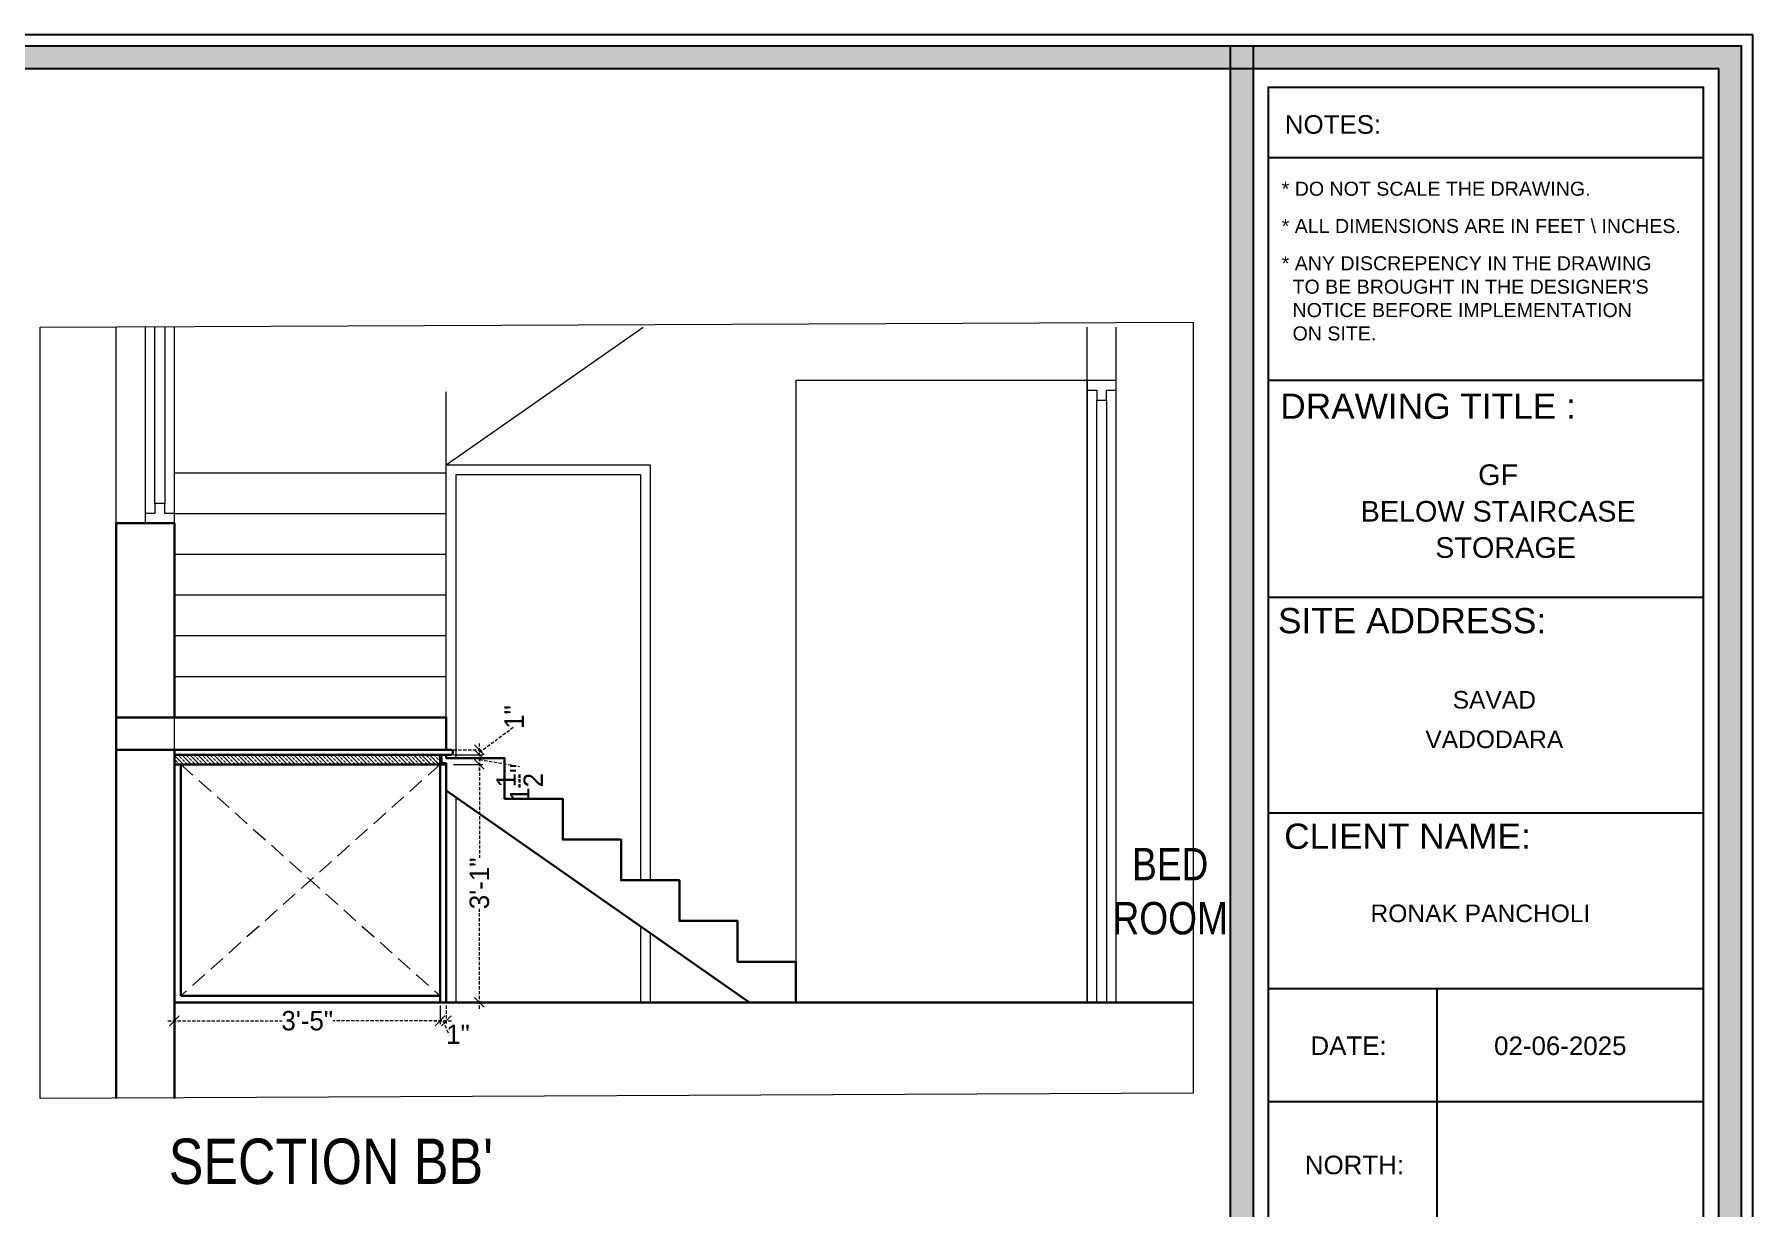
# Model space of a CAD drawing. Header units: millimetres. Extents: x 56222 to 3066687, y -650199 to -121287.
# Drawn here: x 151732.8 to 151998.3, y -180910.8 to -180729.7 of the extents above; entities that cross this region are included whole.
import ezdxf
from ezdxf.enums import TextEntityAlignment as Align

# ---------------------------------------------------------------- set-up
doc = ezdxf.new("R2010")
doc.units = ezdxf.units.MM
doc.header["$MEASUREMENT"] = 0
doc.header["$PDMODE"] = 35
doc.linetypes.add('DASHED', pattern=[0.75, 0.5, -0.25])
doc.linetypes.add('DASHED2', pattern=[0.375, 0.25, -0.125])
doc.layers.get('Defpoints').update_dxf_attribs({"color": 220})
for name, color, linetype, lineweight in [('FURNITURE', 32, 'Continuous', 9), ('furniture dimensions', 1, 'DASHED', 0), ('GROUND FLOOR  ( PLINE )', 251, 'Continuous', 30), ('Labelling', 1, 'Continuous', 25), ('NAME PLATE', 7, 'Continuous', 25), ('SECTION', 7, 'Continuous', 9), ('SECTION ( D~W~RaiL )', 250, 'Continuous', 18), ('SECTION ( PLine )', 251, 'Continuous', 30), ('SECTION ( SLAB PLine )', 104, 'Continuous', 30), ('wall', 7, 'Continuous', 30)]:
    doc.layers.add(name, color=color, linetype=linetype, lineweight=lineweight)
doc.layers.add('hatch', color=253, linetype='Continuous', lineweight=0, transparency=0.4)
doc.layers.add('SECTION ( Text )', color=250, linetype='Continuous')
doc.styles.add('Arial', font='arial.ttf')
doc.styles.add('century g', font='GOTHIC.TTF')
doc.styles.add('KATHA', font='swissc.ttf')
doc.dimstyles.new('Archana', dxfattribs={"dimtxt": 2, "dimasz": 0.75, "dimexe": 0.5, "dimexo": 0.5, "dimgap": 0, "dimtad": 0, "dimzin": 0, "dimdsep": 46, "dimlunit": 4, "dimtxsty": 'century g', "dimblk": 'OBLIQUE', "dimcen": 0, "dimdle": 1, "dimclrd": 256, "dimclre": 256, "dimclrt": 256, "dimadec": 0, "dimazin": 0, "dimtfac": 1, "dimtofl": 0, "dimtmove": 1, "dimatfit": 3, "dimfxl": 1, "dimfxlon": 1, "dimtolj": 1, "dimtzin": 0, "dimlwd": -1, "dimlwe": -1, "dimarcsym": 0})

# ---------------------------------------------------------------- blocks, each defined once
blk = doc.blocks.new('_Oblique')
at = {"layer": 'wall', "color": 0, "lineweight": -2}
blk.add_line((-0.5, -0.5), (0.5, 0.5), dxfattribs=at)
blk = doc.blocks.new('*D367')
at = {"layer": 'Defpoints', "color": 0, "lineweight": 30, "transparency": 16777216}
for p in [(151796.47, -180842.38), (151796.47, -180879.12), (151801.59, -180879.12)]:
    blk.add_point(p, dxfattribs=at)
at = {"layer": 'furniture dimensions', "color": 5, "transparency": 16777216}
for p, q in [((151801.59, -180841.38), (151801.59, -180856.81)), ((151801.59, -180880.12), (151801.59, -180864.7)), ((151797.59, -180879.12), (151802.09, -180879.12))]:
    blk.add_line(p, q, dxfattribs=at)
at = {"layer": 'furniture dimensions', "color": 5, "linetype": 'ByBlock', "transparency": 16777216}
blk.add_line((151797.59, -180842.38), (151802.09, -180842.38), dxfattribs=at)
at = {"layer": 'furniture dimensions', "color": 5, "transparency": 16777216, "xscale": 1.5, "yscale": 1.5, "zscale": 1.5}
for p, rotation in [((151801.59, -180842.38), 90), ((151801.59, -180879.12), 270)]:
    blk.add_blockref('_Oblique', p, dxfattribs=dict(at, rotation=rotation))
at = {"layer": 'furniture dimensions', "lineweight": 30, "transparency": 16777216, "insert": (151801.59, -180860.75), "char_height": 3, "attachment_point": 5, "rotation": 90, "style": 'century g'}
blk.add_mtext('\\A1;3\'-1"', dxfattribs=at)
blk = doc.blocks.new('*D368')
at = {"layer": 'Defpoints', "color": 0, "lineweight": 30, "transparency": 16777216}
for p in [(151796.47, -180840.88), (151801.59, -180840.88), (151796.47, -180842.38)]:
    blk.add_point(p, dxfattribs=at)
at = {"layer": 'furniture dimensions', "color": 5, "transparency": 16777216}
for p, q in [((151797.59, -180840.88), (151802.09, -180840.88)), ((151801.59, -180843.38), (151801.59, -180839.88)), ((151801.59, -180841.63), (151807.8, -180842.68))]:
    blk.add_line(p, q, dxfattribs=at)
at = {"layer": 'furniture dimensions', "color": 5, "linetype": 'ByBlock', "transparency": 16777216}
blk.add_line((151797.59, -180842.38), (151802.09, -180842.38), dxfattribs=at)
at = {"layer": 'furniture dimensions', "color": 5, "transparency": 16777216, "xscale": 1.5, "yscale": 1.5, "zscale": 1.5}
for p, rotation in [((151801.59, -180840.88), 90), ((151801.59, -180842.38), 270)]:
    blk.add_blockref('_Oblique', p, dxfattribs=dict(at, rotation=rotation))
at = {"layer": 'furniture dimensions', "lineweight": 30, "transparency": 16777216, "insert": (151807.8, -180845.22), "char_height": 3, "attachment_point": 5, "rotation": 90, "style": 'century g'}
blk.add_mtext('\\A1;1{\\H1x;\\S1/2;}"', dxfattribs=at)
blk = doc.blocks.new('*D369')
at = {"layer": 'Defpoints', "color": 0, "lineweight": 30, "transparency": 16777216}
for p in [(151796.65, -180840.13), (151796.65, -180840.88), (151801.59, -180840.13)]:
    blk.add_point(p, dxfattribs=at)
at = {"layer": 'furniture dimensions', "color": 5, "transparency": 16777216}
for p, q in [((151801.59, -180840.51), (151806.96, -180836.53)), ((151797.59, -180840.13), (151802.09, -180840.13)), ((151801.59, -180841.88), (151801.59, -180839.13))]:
    blk.add_line(p, q, dxfattribs=at)
at = {"layer": 'furniture dimensions', "color": 5, "linetype": 'ByBlock', "transparency": 16777216}
blk.add_line((151797.59, -180840.88), (151802.09, -180840.88), dxfattribs=at)
at = {"layer": 'furniture dimensions', "color": 5, "transparency": 16777216, "xscale": 1.5, "yscale": 1.5, "zscale": 1.5}
for p, rotation in [((151801.59, -180840.13), 90), ((151801.59, -180840.88), 270)]:
    blk.add_blockref('_Oblique', p, dxfattribs=dict(at, rotation=rotation))
at = {"layer": 'furniture dimensions', "lineweight": 30, "transparency": 16777216, "insert": (151806.96, -180835.07), "char_height": 3, "attachment_point": 5, "rotation": 90, "style": 'century g'}
blk.add_mtext('\\A1;1"', dxfattribs=at)
blk = doc.blocks.new('*D370')
at = {"layer": 'Defpoints', "color": 0, "lineweight": 30, "transparency": 16777216}
for p in [(151754.47, -180879.12), (151795.52, -180879.12), (151795.52, -180881.97)]:
    blk.add_point(p, dxfattribs=at)
at = {"layer": 'furniture dimensions', "color": 5, "linetype": 'ByBlock', "transparency": 16777216}
blk.add_line((151754.47, -180879.62), (151754.47, -180882.47), dxfattribs=at)
at = {"layer": 'furniture dimensions', "color": 5, "transparency": 16777216}
for p, q in [((151795.52, -180879.62), (151795.52, -180882.47)), ((151753.47, -180881.97), (151771.05, -180881.97)), ((151796.52, -180881.97), (151778.94, -180881.97))]:
    blk.add_line(p, q, dxfattribs=at)
at = {"layer": 'furniture dimensions', "color": 5, "transparency": 16777216, "xscale": 1.5, "yscale": 1.5, "zscale": 1.5, "rotation": 180}
blk.add_blockref('_Oblique', (151754.47, -180881.97), dxfattribs=at)
at = {"layer": 'furniture dimensions', "color": 5, "transparency": 16777216, "xscale": 1.5, "yscale": 1.5, "zscale": 1.5}
blk.add_blockref('_Oblique', (151795.52, -180881.97), dxfattribs=at)
at = {"layer": 'furniture dimensions', "lineweight": 30, "transparency": 16777216, "insert": (151774.99, -180881.97), "char_height": 3, "attachment_point": 5, "style": 'century g'}
blk.add_mtext('\\A1;3\'-5"', dxfattribs=at)
blk = doc.blocks.new('*D371')
at = {"layer": 'Defpoints', "color": 0, "lineweight": 30, "transparency": 16777216}
for p in [(151795.52, -180879.12), (151796.47, -180879.12), (151796.47, -180881.97)]:
    blk.add_point(p, dxfattribs=at)
at = {"layer": 'furniture dimensions', "color": 5, "linetype": 'ByBlock', "transparency": 16777216}
blk.add_line((151795.52, -180879.62), (151795.52, -180882.47), dxfattribs=at)
at = {"layer": 'furniture dimensions', "color": 5, "transparency": 16777216}
for p, q in [((151796.47, -180879.62), (151796.47, -180882.47)), ((151794.52, -180881.97), (151797.47, -180881.97)), ((151795.99, -180881.97), (151796.82, -180884.04))]:
    blk.add_line(p, q, dxfattribs=at)
at = {"layer": 'furniture dimensions', "color": 5, "transparency": 16777216, "xscale": 1.5, "yscale": 1.5, "zscale": 1.5, "rotation": 180}
blk.add_blockref('_Oblique', (151795.52, -180881.97), dxfattribs=at)
at = {"layer": 'furniture dimensions', "color": 5, "transparency": 16777216, "xscale": 1.5, "yscale": 1.5, "zscale": 1.5}
blk.add_blockref('_Oblique', (151796.47, -180881.97), dxfattribs=at)
at = {"layer": 'furniture dimensions', "lineweight": 30, "transparency": 16777216, "insert": (151798.27, -180884.04), "char_height": 3, "attachment_point": 5, "style": 'century g'}
blk.add_mtext('\\A1;1"', dxfattribs=at)

msp = doc.modelspace()

# ---------------------------------------------------------------- hatches: boundary and pattern name
at = {"layer": 'hatch', "transparency": 33554651}
h = msp.add_hatch(dxfattribs=at)
h.set_pattern_fill('ANSI33', color=256, scale=3.493167, angle=90, style=0)
h.set_pattern_definition([(135, (-5343582.0961, 4415547.1443), (-0.61751058278, -0.61751058278), []), (135, (-5343582.0961, 4415547.7618), (-0.61751058278, -0.61751058278), [0.43664592054, -0.21832296027])])
h.paths.add_polyline_path([(151754.471, -180842.379), (151754.471, -180840.882), (151795.515, -180840.888), (151795.515, -180842.385)])
at = {"layer": 'NAME PLATE', "true_color": 0xd39e00}
h = msp.add_hatch(color=42, dxfattribs=at)
h.paths.add_polyline_path([(151496.795, -180731.427), (151496.795, -181083.168), (151996.516, -181083.168), (151996.516, -180731.427)])
h.paths.add_polyline_path([(151500.302, -180734.934), (151993.009, -180734.934), (151993.009, -181079.661), (151500.302, -181079.661)], flags=16)
msp.add_hatch(color=42, dxfattribs=at).paths.add_polyline_path([(151917.605, -181079.661), (151921.112, -181079.661), (151921.112, -180731.427), (151917.605, -180731.427)])

# ---------------------------------------------------------------- linework, layer by layer
at = {"layer": 'FURNITURE', "lineweight": 30, "ltscale": 0.4}
for p, q in [((151796.745, -180840.133), (151754.471, -180840.116)), ((151795.515, -180842.382), (151754.471, -180842.382)), ((151755.471, -180878.124), (151755.471, -180842.382)), ((151781.808, -180878.124), (151755.471, -180878.124)), ((151795.515, -180878.124), (151781.808, -180878.124)), ((151793.515, -180879.124), (151754.471, -180879.124))]:
    msp.add_line(p, q, dxfattribs=at)
at = {"layer": 'FURNITURE', "lineweight": 30}
for p, q in [((151797.217, -180840.132), (151771.47, -180840.132)), ((151771.47, -180840.882), (151794.764, -180840.882))]:
    msp.add_line(p, q, dxfattribs=at)
at = {"layer": 'FURNITURE', "lineweight": 0}
msp.add_line((151796.745, -180840.132), (151771.47, -180840.132), dxfattribs=at)
at = {"layer": 'FURNITURE', "lineweight": 30, "ltscale": 0.4}
for points in [[(151796.467, -180879.124), (151754.471, -180879.124), (151754.471, -180840.116)], [(151795.515, -180842.182), (151795.515, -180879.124)], [(151796.467, -180842.182), (151796.467, -180879.124)]]:
    msp.add_lwpolyline(points, dxfattribs=at)
msp.add_lwpolyline([(151754.471, -180840.882), (151797.217, -180840.882, 0.4142282), (151797.467, -180840.632), (151797.467, -180840.382)], format="xyb", dxfattribs=at)
msp.add_lwpolyline([(151796.467, -180842.182), (151795.915, -180842.182, -0.4142136), (151795.715, -180841.982), (151795.715, -180840.882), (151795.515, -180840.882), (151795.515, -180842.182, 0.4142136), (151795.715, -180842.382), (151796.467, -180842.382)], format="xyb", close=True, dxfattribs=at)
msp.add_arc((151797.217, -180840.382), 0.25, 0.00287, 90, dxfattribs=at)
at = {"layer": 'GROUND FLOOR  ( PLINE )', "lineweight": 0}
msp.add_lwpolyline([(151733.751, -180774.893), (151911.838, -180774.086), (151911.838, -180893.134), (151733.751, -180893.942)], close=True, dxfattribs=at)
at = {"layer": 'Labelling', "color": 251, "linetype": 'DASHED2', "lineweight": 0, "ltscale": 10, "true_color": 0x636466}
for p, q in [((151755.471, -180842.382), (151795.515, -180878.124)), ((151795.515, -180842.382), (151755.471, -180878.124))]:
    msp.add_line(p, q, dxfattribs=at)
at = {"layer": 'NAME PLATE', "color": 42, "true_color": 0xd39e00}
for p, q in [((151990.634, -180748.736), (151923.487, -180748.736)), ((151990.634, -180783.128), (151923.487, -180783.128)), ((151990.634, -180816.616), (151923.487, -180816.616)), ((151990.634, -180849.899), (151923.487, -180849.899)), ((151990.634, -180877.018), (151923.487, -180877.018)), ((151949.467, -180877.018), (151949.467, -180915.567)), ((151990.634, -180894.468), (151923.487, -180894.468))]:
    msp.add_line(p, q, dxfattribs=at)
for points in [[(151495.041, -180729.673), (151998.269, -180729.673), (151998.269, -181084.922), (151495.041, -181084.922)], [(151496.795, -180731.427), (151996.516, -180731.427), (151996.516, -181083.168), (151496.795, -181083.168)], [(151917.605, -181079.661), (151917.605, -180731.427), (151921.112, -180731.427), (151921.112, -181079.661)], [(151500.302, -180734.934), (151993.009, -180734.934), (151993.009, -181079.661), (151500.302, -181079.661)], [(151923.487, -181076.775), (151923.487, -180737.821), (151990.634, -180737.821), (151990.634, -181076.775)]]:
    msp.add_lwpolyline(points, close=True, dxfattribs=at)
at = {"layer": 'SECTION'}
for p, q in [((151745.471, -180893.942), (151745.471, -180774.893)), ((151754.471, -180893.942), (151754.471, -180774.893)), ((151895.471, -180879.124), (151895.471, -180774.893)), ((151899.971, -180879.124), (151899.971, -180774.893)), ((151796.471, -180835.124), (151796.471, -180784.839)), ((151796.471, -180797.41), (151754.471, -180797.41)), ((151796.471, -180803.696), (151754.471, -180803.696)), ((151754.471, -180805.124), (151745.471, -180805.124)), ((151796.471, -180809.982), (151754.471, -180809.982)), ((151796.471, -180816.267), (151754.471, -180816.267)), ((151796.471, -180822.553), (151754.471, -180822.553)), ((151796.471, -180828.839), (151754.471, -180828.839))]:
    msp.add_line(p, q, dxfattribs=at)
for points in [[(151796.471, -180796.124), (151826.869, -180774.893)], [(151796.471, -180840.133), (151796.471, -180796.124), (151827.971, -180796.124), (151827.971, -180860.267)], [(151797.971, -180841.41), (151797.971, -180797.624), (151826.471, -180797.624), (151826.471, -180860.267)], [(151796.471, -180841.41), (151796.471, -180840.882)], [(151796.471, -180879.124), (151796.485, -180846.421)], [(151797.971, -180879.124), (151797.971, -180847.458)], [(151826.471, -180867.363), (151826.471, -180879.124)], [(151827.971, -180868.41), (151827.971, -180879.124)]]:
    msp.add_lwpolyline(points, dxfattribs=at)
at = {"layer": 'SECTION ( D~W~RaiL )'}
for points in [[(151752.971, -180774.893), (151752.971, -180802.124), (151751.471, -180802.124), (151751.471, -180803.624), (151749.971, -180803.624), (151749.971, -180805.124), (151754.471, -180805.124), (151754.471, -180774.893)], [(151749.971, -180774.893), (151749.971, -180805.124), (151754.471, -180805.124), (151754.471, -180803.624), (151752.971, -180803.624), (151752.971, -180802.124), (151751.471, -180802.124), (151751.471, -180774.893)], [(151895.471, -180879.124), (151895.471, -180783.124), (151850.471, -180783.124), (151850.471, -180879.124)]]:
    msp.add_lwpolyline(points, dxfattribs=at)
msp.add_lwpolyline([(151899.971, -180879.124), (151899.971, -180879.124), (151898.471, -180879.124), (151898.471, -180879.124), (151896.971, -180879.124), (151896.971, -180786.124), (151898.471, -180786.124), (151898.471, -180784.624), (151899.971, -180784.624), (151899.971, -180783.124), (151895.471, -180783.124), (151895.471, -180784.624), (151896.971, -180784.624), (151896.971, -180786.124), (151898.471, -180786.124), (151898.471, -180879.124), (151896.971, -180879.124), (151896.971, -180879.124), (151895.471, -180879.124), (151895.471, -180879.124), (151899.971, -180879.124), (151899.971, -180783.124), (151895.471, -180783.124), (151895.471, -180879.124)], close=True, dxfattribs=at)
at = {"layer": 'SECTION ( PLine )'}
msp.add_lwpolyline([(151745.471, -180835.124), (151754.471, -180835.124), (151754.471, -180805.124), (151745.471, -180805.124)], close=True, dxfattribs=at)
for points in [[(151745.471, -180893.942), (151745.471, -180840.124), (151754.471, -180840.124), (151754.471, -180893.942)], [(151911.838, -180879.124), (151754.471, -180879.124)]]:
    msp.add_lwpolyline(points, dxfattribs=at)
at = {"layer": 'SECTION ( SLAB PLine )', "color": 1}
for points in [[(151796.471, -180840.133), (151796.471, -180835.124), (151745.471, -180835.124), (151745.471, -180840.124), (151787.471, -180840.124), (151787.482, -180840.132)], [(151911.838, -180879.124), (151850.471, -180879.124), (151850.471, -180872.839), (151841.471, -180872.839), (151841.471, -180866.553), (151832.471, -180866.553), (151832.471, -180860.267), (151823.471, -180860.267), (151823.471, -180853.982), (151814.471, -180853.982), (151814.471, -180847.696), (151805.471, -180847.696), (151805.471, -180841.41), (151796.471, -180841.41), (151796.471, -180840.882)], [(151796.467, -180846.407), (151843.311, -180879.124)]]:
    msp.add_lwpolyline(points, dxfattribs=at)

# ---------------------------------------------------------------- texts
at = {"layer": 'NAME PLATE', "style": 'Arial'}
for s, height, p in [('NOTES:', 2.8623, (151933.447, -180745.01)), ('DRAWING TITLE : ', 3.89553, (151948.882, -180789.024)), ('GF', 3.183, (151958.957, -180799.243)), ('BELOW STAIRCASE', 3.18303, (151958.957, -180804.897)), ('STORAGE', 3.183, (151960.111, -180810.49)), ('SITE ADDRESS:', 3.89553, (151945.662, -180822.134)), (' SAVAD ', 2.7175, (151958.366, -180833.764)), ('VADODARA', 2.7175, (151958.366, -180839.865)), ('CLIENT NAME:', 3.89553, (151944.952, -180855.417)), ('RONAK PANCHOLI    ', 2.71754, (151958.327, -180866.736)), ('DATE:', 2.8623, (151935.848, -180887.251)), ('02-06-2025', 2.8623, (151968.558, -180887.251)), ('NORTH:', 2.8623, (151936.761, -180905.653))]:
    msp.add_text(s, height=height, dxfattribs=at).set_placement(p, align=Align.CENTER)
at = {"layer": 'NAME PLATE', "char_height": 2.16481, "width": 83.63793, "attachment_point": 1, "style": 'Arial'}
for s, insert in [('* DO NOT SCALE THE DRAWING.', (151925.518, -180752.42, 0)), ('* ALL DIMENSIONS ARE IN FEET \\\\ INCHES.', (151925.518, -180758.177, 0)), ("* ANY DISCREPENCY IN THE DRAWING \\P  TO BE BROUGHT IN THE DESIGNER'S\\P  NOTICE BEFORE IMPLEMENTATION \\P  ON SITE.", (151925.518, -180763.934, 0))]:
    msp.add_mtext(s, dxfattribs=dict(at, insert=insert))
at = {"layer": 'SECTION ( Text )', "insert": (151908.299, -180861.988), "char_height": 5, "attachment_point": 5, "style": 'KATHA'}
msp.add_mtext('BED \\PROOM', dxfattribs=at)
at = {"layer": 'SECTION ( Text )', "color": 1, "insert": (151778.647, -180903.708), "char_height": 7, "attachment_point": 5, "style": 'KATHA'}
msp.add_mtext("SECTION BB'", dxfattribs=at)

# ---------------------------------------------------------------- dimensions: what is measured, and where the dimension line sits
at = {"layer": 'furniture dimensions', "color": 242, "lineweight": 30, "true_color": 0xcd2027}
for base, p1, p2, override, picture, middle in [((151801.587, -180840.133), (151796.646, -180840.882), (151796.646, -180840.133), {"dimtxt": 3, "dimasz": 1.5, "dimdec": 0, "dimclrd": 5, "dimclre": 5, "dimfxl": 4}, '*D369', (151806.958, -180836.53)), ((151801.587, -180840.882), (151796.467, -180842.382), (151796.467, -180840.882), {"dimtxt": 3, "dimasz": 1.5, "dimdec": 1, "dimclrd": 5, "dimclre": 5, "dimfxl": 4}, '*D368', (151807.804, -180842.675))]:
    dim = msp.add_linear_dim(base=base, p1=p1, p2=p2, angle=90, dimstyle='Archana', override=override, dxfattribs=at)
    dim.commit()
    dim.dimension.update_dxf_attribs({"geometry": picture, "text_midpoint": middle, "dimtype": 160})
dim = msp.add_linear_dim(base=(151801.587, -180879.124), p1=(151796.467, -180842.382), p2=(151796.467, -180879.124), angle=90, dimstyle='Archana', override={"dimtxt": 3, "dimasz": 1.5, "dimdec": 0, "dimclrd": 5, "dimclre": 5, "dimfxl": 4}, dxfattribs=at)
dim.commit()
dim.dimension.update_dxf_attribs({"geometry": '*D367', "text_midpoint": (151801.587, -180860.753)})
dim = msp.add_linear_dim(base=(151795.515, -180881.971), p1=(151754.471, -180879.124), p2=(151795.515, -180879.124), dimstyle='Archana', override={"dimtxt": 3, "dimasz": 1.5, "dimdec": 0, "dimclrd": 5, "dimclre": 5, "dimfxl": 4}, dxfattribs=at)
dim.commit()
dim.dimension.update_dxf_attribs({"geometry": '*D370', "text_midpoint": (151774.993, -180881.971)})
dim = msp.add_linear_dim(base=(151796.467, -180881.971), p1=(151795.515, -180879.124), p2=(151796.467, -180879.124), dimstyle='Archana', override={"dimtxt": 3, "dimasz": 1.5, "dimdec": 0, "dimclrd": 5, "dimclre": 5, "dimfxl": 4}, dxfattribs=at)
dim.commit()
dim.dimension.update_dxf_attribs({"geometry": '*D371', "text_midpoint": (151796.815, -180884.043), "dimtype": 160})

doc.saveas('drawing.dxf')
